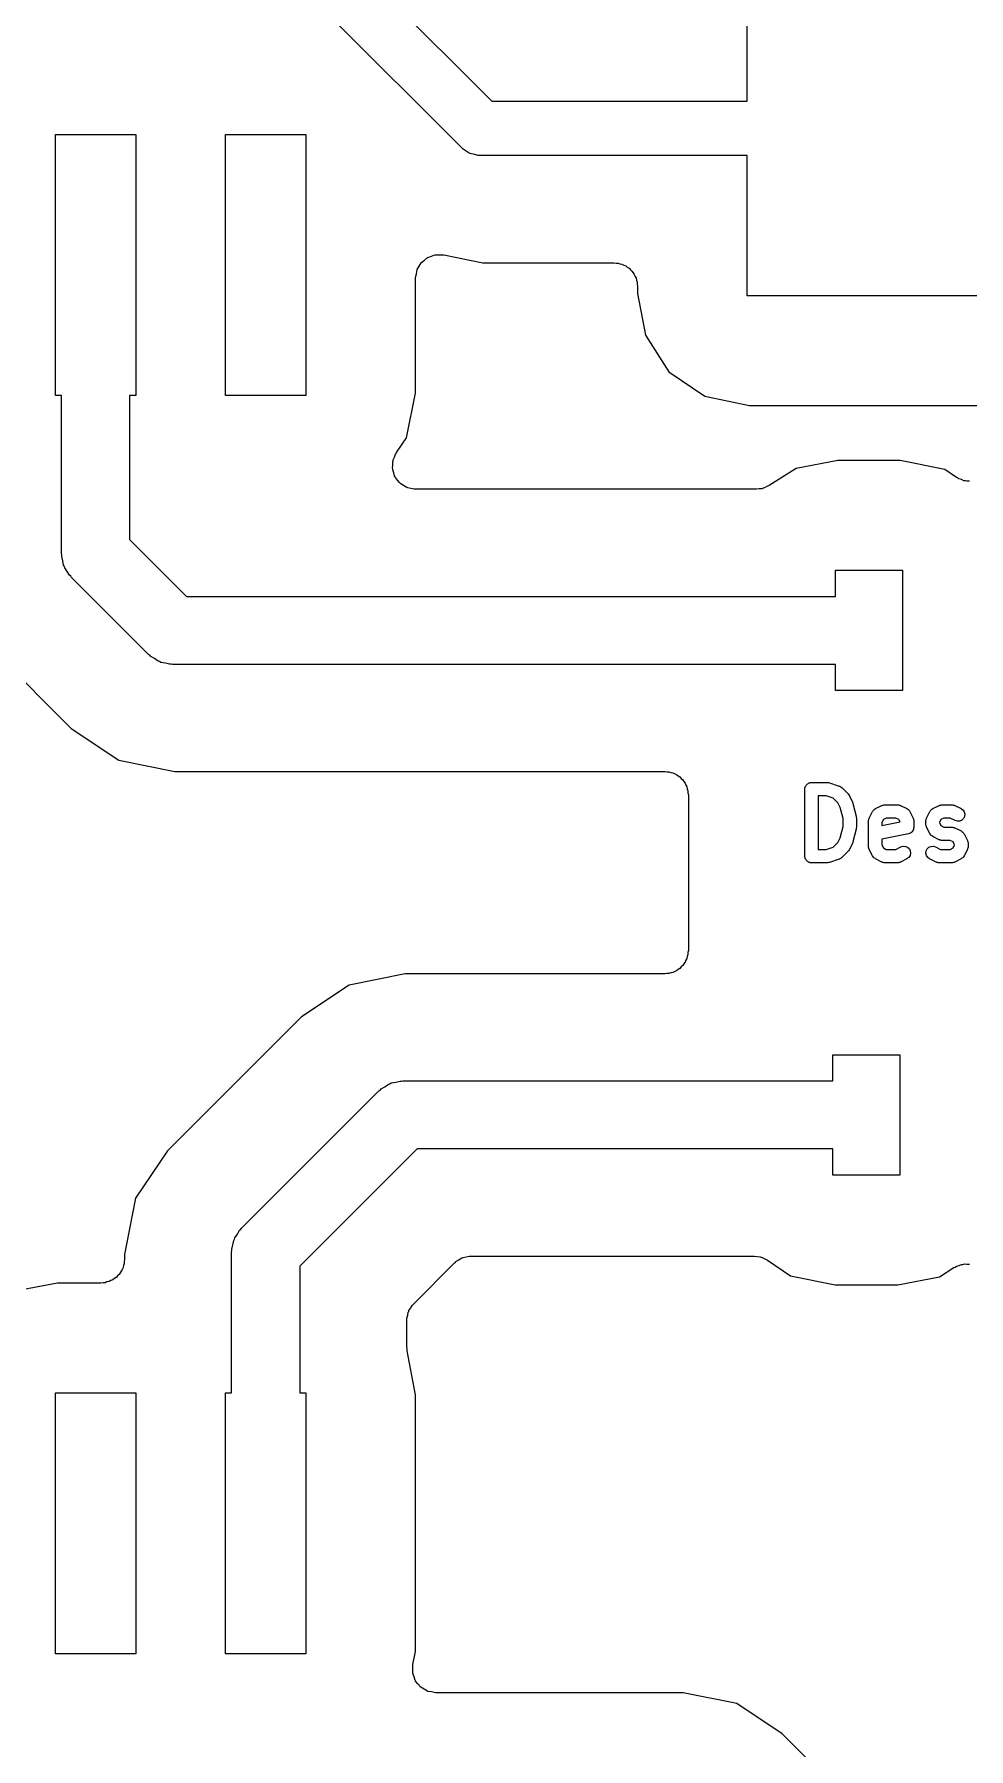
# Model space of a CAD drawing. Extents: x 91.8 to 190.7, y -114.3 to -59.5.
# Drawn here: x 105.95 to 112.92, y -95.19 to -82.39 of the extents above; entities that cross this region are included whole.
import ezdxf

# ---------------------------------------------------------------- set-up
doc = ezdxf.new("R2010")
doc.units = 0
doc.header["$MEASUREMENT"] = 0
doc.layers.add('BLACK', color=7, linetype='CONTINUOUS')

msp = doc.modelspace()

# ---------------------------------------------------------------- linework, layer by layer
at = {"layer": 'Black'}
for p, q in [((111.27, -82.8868), (111.27, -81.84)), ((108.384, -81.9063), (109.364, -82.8868)), ((109.136, -83.2337), (108.156, -82.2532)), ((109.364, -82.8868), (111.27, -82.8868)), ((106.105, -85.085), (106.105, -83.135)), ((106.105, -83.135), (106.705, -83.135)), ((106.705, -83.135), (106.705, -85.085)), ((107.375, -85.085), (107.375, -83.135)), ((107.375, -83.135), (107.975, -83.135)), ((107.975, -83.135), (107.975, -85.085)), ((109.144, -83.2388), (109.136, -83.2337)), ((109.149, -83.2457), (109.144, -83.2388)), ((109.172, -83.2589), (109.149, -83.2457)), ((109.194, -83.2742), (109.172, -83.2589)), ((109.203, -83.2765), (109.194, -83.2742)), ((109.211, -83.2809), (109.203, -83.2765)), ((109.237, -83.2856), (109.211, -83.2809)), ((109.262, -83.2924), (109.237, -83.2856)), ((109.271, -83.2916), (109.262, -83.2924)), ((109.28, -83.2932), (109.271, -83.2916)), ((111.27, -83.2932), (109.28, -83.2932)), ((111.27, -84.34), (111.27, -83.2932)), ((108.8, -84.1751), (108.805, -84.1469)), ((108.805, -84.1469), (108.806, -84.1453)), ((108.806, -84.1434), (108.821, -84.1189)), ((108.806, -84.1453), (108.806, -84.1434)), ((108.821, -84.1189), (108.835, -84.0942)), ((108.835, -84.0942), (108.837, -84.0929)), ((108.837, -84.0929), (108.838, -84.0912)), ((108.838, -84.0912), (108.86, -84.0733)), ((108.86, -84.0733), (108.882, -84.055)), ((108.882, -84.055), (108.884, -84.0543)), ((108.884, -84.0543), (108.885, -84.0531)), ((108.885, -84.0531), (108.912, -84.0439)), ((108.912, -84.0439), (108.939, -84.0341)), ((108.939, -84.0341), (108.941, -84.0341)), ((108.941, -84.0341), (108.943, -84.0335)), ((108.943, -84.0335), (108.971, -84.0341)), ((108.971, -84.0341), (109, -84.0341)), ((109, -84.0341), (109.002, -84.0348)), ((109.002, -84.0348), (109.004, -84.0348)), ((109.004, -84.0348), (109.297, -84.0932)), ((109.297, -84.0932), (110.275, -84.0932)), ((110.275, -84.0932), (110.291, -84.0959)), ((110.291, -84.0959), (110.306, -84.0959)), ((110.306, -84.0959), (110.32, -84.1011)), ((110.32, -84.1011), (110.335, -84.1038)), ((110.335, -84.1038), (110.349, -84.1115)), ((110.349, -84.1115), (110.363, -84.1167)), ((110.363, -84.1167), (110.375, -84.1266)), ((110.375, -84.1266), (110.388, -84.1343)), ((110.388, -84.1343), (110.398, -84.146)), ((110.398, -84.146), (110.41, -84.1559)), ((108.794, -84.2031), (108.8, -84.1751)), ((108.794, -84.205), (108.794, -84.2031)), ((108.794, -84.207), (108.794, -84.205)), ((108.794, -85.0674), (108.794, -84.207)), ((110.41, -84.1559), (110.418, -84.1692)), ((110.418, -84.1692), (110.427, -84.1809)), ((110.427, -84.1809), (110.433, -84.1954)), ((110.433, -84.1954), (110.44, -84.2087)), ((110.44, -84.2087), (110.443, -84.2238)), ((110.443, -84.2238), (110.448, -84.2382)), ((110.448, -84.2382), (110.448, -84.2536)), ((110.448, -84.2536), (110.451, -84.2687)), ((110.451, -84.2687), (110.451, -84.3236)), ((110.451, -84.3236), (110.51, -84.6354)), ((113.82, -84.34), (111.27, -84.34)), ((110.51, -84.6354), (110.685, -84.9087)), ((110.685, -84.9087), (110.953, -85.0913)), ((106.151, -85.085), (106.105, -85.085)), ((106.151, -86.265), (106.151, -85.085)), ((106.705, -85.085), (106.659, -85.085)), ((106.659, -85.085), (106.659, -86.1598)), ((107.975, -85.085), (107.375, -85.085)), ((108.726, -85.4023), (108.794, -85.0674)), ((110.953, -85.0913), (111.288, -85.1591)), ((111.288, -85.1591), (113.804, -85.1591)), ((108.652, -85.5115), (108.726, -85.4023)), ((108.627, -85.567), (108.636, -85.5452)), ((108.636, -85.5452), (108.645, -85.5228)), ((108.645, -85.5228), (108.649, -85.5176)), ((108.649, -85.5176), (108.652, -85.5115)), ((108.622, -85.6278), (108.624, -85.6039)), ((108.624, -85.6343), (108.622, -85.6278)), ((108.624, -85.58), (108.626, -85.5737)), ((108.624, -85.6039), (108.624, -85.58)), ((108.624, -85.641), (108.624, -85.6343)), ((108.632, -85.6635), (108.624, -85.641)), ((108.626, -85.5737), (108.627, -85.567)), ((108.638, -85.6865), (108.632, -85.6635)), ((111.635, -85.6295), (111.435, -85.7581)), ((111.946, -85.5709), (111.635, -85.6295)), ((112.412, -85.5709), (111.946, -85.5709)), ((112.747, -85.6387), (112.412, -85.5709)), ((112.832, -85.6967), (112.747, -85.6387)), ((108.642, -85.6919), (108.638, -85.6865)), ((108.645, -85.6983), (108.642, -85.6919)), ((108.66, -85.7166), (108.645, -85.6983)), ((108.674, -85.736), (108.66, -85.7166)), ((108.679, -85.7398), (108.674, -85.736)), ((108.684, -85.7449), (108.679, -85.7398)), ((108.704, -85.7569), (108.684, -85.7449)), ((108.724, -85.7704), (108.704, -85.7569)), ((108.731, -85.7721), (108.724, -85.7704)), ((108.737, -85.7754), (108.731, -85.7721)), ((108.76, -85.7796), (108.737, -85.7754)), ((108.783, -85.7855), (108.76, -85.7796)), ((108.79, -85.7848), (108.783, -85.7855)), ((108.797, -85.786), (108.79, -85.7848)), ((111.34, -85.786), (108.797, -85.786)), ((111.359, -85.7826), (111.34, -85.786)), ((111.379, -85.7817), (111.359, -85.7826)), ((111.389, -85.7774), (111.379, -85.7817)), ((111.4, -85.7754), (111.389, -85.7774)), ((111.417, -85.7656), (111.4, -85.7754)), ((111.435, -85.7581), (111.417, -85.7656)), ((112.842, -85.7012), (112.832, -85.6967)), ((112.851, -85.7078), (112.842, -85.7012)), ((112.87, -85.7137), (112.851, -85.7078)), ((112.888, -85.7218), (112.87, -85.7137)), ((112.899, -85.7226), (112.888, -85.7218)), ((112.909, -85.7259), (112.899, -85.7226)), ((112.929, -85.7249), (112.909, -85.7259)), ((106.659, -86.1598), (107.085, -86.586)), ((106.153, -86.276), (106.151, -86.265)), ((106.152, -86.2871), (106.153, -86.276)), ((106.161, -86.3192), (106.152, -86.2871)), ((106.166, -86.3519), (106.161, -86.3192)), ((106.172, -86.3616), (106.166, -86.3519)), ((106.175, -86.3723), (106.172, -86.3616)), ((106.194, -86.3995), (106.175, -86.3723)), ((106.21, -86.4283), (106.194, -86.3995)), ((106.219, -86.4355), (106.21, -86.4283)), ((106.225, -86.4446), (106.219, -86.4355)), ((106.8, -87.0196), (106.225, -86.4446)), ((111.93, -86.586), (111.93, -86.39)), ((111.93, -86.39), (112.43, -86.39)), ((112.43, -86.39), (112.43, -86.7955)), ((107.085, -86.586), (111.93, -86.586)), ((112.43, -86.7955), (112.43, -86.7959)), ((112.43, -86.7959), (112.43, -86.8841)), ((112.43, -86.8841), (112.43, -86.8845)), ((112.43, -86.8845), (112.43, -87.29)), ((105.672, -87.0225), (106.222, -87.5731)), ((106.81, -87.026), (106.8, -87.0196)), ((106.817, -87.0346), (106.81, -87.026)), ((106.845, -87.0512), (106.817, -87.0346)), ((106.873, -87.0702), (106.845, -87.0512)), ((106.883, -87.0731), (106.873, -87.0702)), ((106.893, -87.0787), (106.883, -87.0731)), ((106.926, -87.0844), (106.893, -87.0787)), ((106.958, -87.093), (106.926, -87.0844)), ((106.969, -87.0921), (106.958, -87.093)), ((106.98, -87.094), (106.969, -87.0921)), ((111.93, -87.094), (106.98, -87.094)), ((111.93, -87.29), (111.93, -87.094)), ((112.43, -87.29), (111.93, -87.29)), ((106.222, -87.5731), (106.578, -87.8106)), ((106.578, -87.8106), (106.997, -87.894)), ((106.997, -87.894), (110.655, -87.894)), ((110.655, -87.894), (110.671, -87.8967)), ((110.671, -87.8967), (110.686, -87.8967)), ((110.686, -87.8967), (110.7, -87.9019)), ((110.7, -87.9019), (110.715, -87.9046)), ((110.715, -87.9046), (110.729, -87.9123)), ((110.729, -87.9123), (110.743, -87.9175)), ((110.743, -87.9175), (110.755, -87.9274)), ((110.755, -87.9274), (110.768, -87.9351)), ((110.768, -87.9351), (110.778, -87.9468)), ((110.778, -87.9468), (110.79, -87.9567)), ((110.79, -87.9567), (110.798, -87.97)), ((110.798, -87.97), (110.807, -87.9817)), ((110.807, -87.9817), (110.813, -87.9962)), ((111.712, -87.9941), (111.715, -87.9912)), ((111.715, -87.9912), (111.718, -87.9879)), ((111.718, -87.9879), (111.722, -87.9857)), ((111.722, -87.9857), (111.725, -87.9829)), ((111.725, -87.9829), (111.729, -87.9814)), ((111.729, -87.9814), (111.733, -87.9792)), ((111.733, -87.9792), (111.737, -87.9784)), ((111.737, -87.9784), (111.741, -87.977)), ((111.741, -87.977), (111.746, -87.977)), ((111.746, -87.977), (111.75, -87.9762)), ((111.75, -87.9762), (111.869, -87.9762)), ((111.869, -87.9762), (111.877, -87.9776)), ((111.877, -87.9776), (111.885, -87.9788)), ((111.885, -87.9788), (111.956, -88.0026)), ((110.813, -87.9962), (110.82, -88.0095)), ((110.82, -88.0095), (110.823, -88.0246)), ((110.823, -88.0246), (110.828, -88.039)), ((110.828, -88.039), (110.828, -88.0544)), ((110.828, -88.0544), (110.831, -88.0695)), ((110.831, -88.0695), (110.831, -89.2305)), ((111.7, -88.0262), (111.701, -88.0219)), ((111.7, -88.5262), (111.7, -88.0262)), ((111.701, -88.0175), (111.702, -88.0134)), ((111.701, -88.0219), (111.701, -88.0175)), ((111.702, -88.0134), (111.703, -88.0091)), ((111.703, -88.0091), (111.705, -88.0053)), ((111.705, -88.0053), (111.707, -88.0012)), ((111.707, -88.0012), (111.71, -87.9978)), ((111.71, -87.9978), (111.712, -87.9941)), ((111.8, -88.0762), (111.8, -88.4762)), ((111.861, -88.0762), (111.8, -88.0762)), ((111.913, -88.0937), (111.861, -88.0762)), ((111.947, -88.1272), (111.913, -88.0937)), ((111.956, -88.0026), (111.959, -88.0039)), ((111.959, -88.0039), (111.962, -88.0047)), ((111.962, -88.0047), (111.966, -88.008)), ((111.966, -88.008), (111.972, -88.0108)), ((111.972, -88.0108), (111.973, -88.013)), ((111.973, -88.013), (111.976, -88.0146)), ((111.976, -88.0146), (112.023, -88.0623)), ((112.023, -88.0623), (112.028, -88.0688)), ((112.028, -88.0688), (112.033, -88.0753)), ((112.033, -88.0753), (112.057, -88.1229)), ((111.965, -88.1627), (111.947, -88.1272)), ((111.986, -88.2466), (111.965, -88.1627)), ((111.986, -88.3057), (111.986, -88.2466)), ((112.057, -88.1229), (112.058, -88.1281)), ((112.058, -88.1281), (112.06, -88.1331)), ((112.06, -88.1331), (112.084, -88.2283)), ((112.084, -88.2283), (112.085, -88.2345)), ((112.085, -88.2345), (112.086, -88.2405)), ((112.086, -88.2405), (112.086, -88.3119)), ((112.178, -88.253), (112.179, -88.2472)), ((112.179, -88.2472), (112.181, -88.2447)), ((112.181, -88.2419), (112.205, -88.1943)), ((112.181, -88.2447), (112.181, -88.2419)), ((112.205, -88.1943), (112.21, -88.1884)), ((112.21, -88.1884), (112.214, -88.1823)), ((112.214, -88.1823), (112.215, -88.1815)), ((112.215, -88.1815), (112.216, -88.1804)), ((112.216, -88.1804), (112.222, -88.1763)), ((112.222, -88.1763), (112.228, -88.1719)), ((112.228, -88.1719), (112.275, -88.1481)), ((112.275, -88.1481), (112.278, -88.1473)), ((112.278, -88.1473), (112.281, -88.1459)), ((112.281, -88.1459), (112.286, -88.1449)), ((112.286, -88.1449), (112.292, -88.1432)), ((112.309, -88.2429), (112.287, -88.2539)), ((112.292, -88.1432), (112.295, -88.1434)), ((112.295, -88.1434), (112.298, -88.1429)), ((112.298, -88.1429), (112.393, -88.1429)), ((112.381, -88.2429), (112.309, -88.2429)), ((112.403, -88.2539), (112.381, -88.2429)), ((112.393, -88.1429), (112.396, -88.1434)), ((112.396, -88.1434), (112.399, -88.1432)), ((112.399, -88.1432), (112.404, -88.1449)), ((112.404, -88.1449), (112.41, -88.1459)), ((112.41, -88.1459), (112.412, -88.1473)), ((112.412, -88.1473), (112.415, -88.1481)), ((112.415, -88.1481), (112.463, -88.1719)), ((112.463, -88.1719), (112.469, -88.1763)), ((112.469, -88.1763), (112.475, -88.1804)), ((112.475, -88.1804), (112.476, -88.1815)), ((112.476, -88.1815), (112.477, -88.1823)), ((112.477, -88.1823), (112.481, -88.1884)), ((112.481, -88.1884), (112.485, -88.1943)), ((112.485, -88.1943), (112.509, -88.2419)), ((112.509, -88.2419), (112.51, -88.2447)), ((112.51, -88.2447), (112.511, -88.2472)), ((112.511, -88.2472), (112.512, -88.253)), ((112.607, -88.253), (112.608, -88.2472)), ((112.608, -88.2472), (112.609, -88.2447)), ((112.609, -88.2447), (112.61, -88.2419)), ((112.61, -88.2419), (112.634, -88.1943)), ((112.634, -88.1943), (112.638, -88.1884)), ((112.638, -88.1884), (112.642, -88.1823)), ((112.642, -88.1823), (112.643, -88.1815)), ((112.643, -88.1815), (112.644, -88.1804)), ((112.644, -88.1804), (112.65, -88.1763)), ((112.65, -88.1763), (112.656, -88.1719)), ((112.656, -88.1719), (112.704, -88.1481)), ((112.704, -88.1481), (112.707, -88.1473)), ((112.707, -88.1473), (112.709, -88.1459)), ((112.709, -88.1459), (112.715, -88.1449)), ((112.715, -88.1449), (112.72, -88.1432)), ((112.738, -88.2429), (112.716, -88.2539)), ((112.72, -88.1432), (112.723, -88.1434)), ((112.723, -88.1434), (112.726, -88.1429)), ((112.726, -88.1429), (112.798, -88.1429)), ((112.786, -88.2429), (112.738, -88.2429)), ((112.823, -88.2614), (112.786, -88.2429)), ((112.798, -88.1429), (112.8, -88.1434)), ((112.8, -88.1434), (112.803, -88.1432)), ((112.803, -88.1432), (112.809, -88.1449)), ((112.809, -88.1449), (112.815, -88.1459)), ((112.815, -88.1459), (112.817, -88.1473)), ((112.817, -88.1473), (112.82, -88.1481)), ((112.82, -88.1481), (112.868, -88.1719)), ((112.868, -88.1719), (112.882, -88.1823)), ((112.885, -88.2465), (112.873, -88.2584)), ((112.882, -88.1823), (112.891, -88.1968)), ((112.893, -88.2309), (112.885, -88.2465)), ((112.891, -88.1968), (112.895, -88.2137)), ((112.895, -88.2137), (112.893, -88.2309)), ((111.965, -88.3897), (111.986, -88.3057)), ((112.084, -88.324), (112.06, -88.4193)), ((112.085, -88.3179), (112.084, -88.324)), ((112.086, -88.3119), (112.085, -88.3179)), ((112.176, -88.2643), (112.177, -88.2614)), ((112.176, -88.4548), (112.176, -88.2643)), ((112.177, -88.2586), (112.178, -88.253)), ((112.177, -88.2614), (112.177, -88.2586)), ((112.287, -88.2539), (112.276, -88.2761)), ((112.276, -88.2985), (112.412, -88.2714)), ((112.276, -88.2761), (112.276, -88.2985)), ((112.474, -88.3609), (112.276, -88.4005)), ((112.412, -88.2714), (112.403, -88.2539)), ((112.482, -88.358), (112.474, -88.3609)), ((112.489, -88.3552), (112.482, -88.358)), ((112.49, -88.3548), (112.489, -88.3552)), ((112.496, -88.3493), (112.49, -88.3546)), ((112.49, -88.3546), (112.49, -88.3548)), ((112.503, -88.344), (112.496, -88.3493)), ((112.507, -88.3361), (112.503, -88.3432)), ((112.503, -88.3432), (112.503, -88.3435)), ((112.503, -88.3435), (112.503, -88.344)), ((112.511, -88.329), (112.507, -88.3361)), ((112.512, -88.3279), (112.511, -88.3284)), ((112.511, -88.3284), (112.511, -88.329)), ((112.512, -88.253), (112.514, -88.2586)), ((112.513, -88.3199), (112.512, -88.3279)), ((112.514, -88.3119), (112.513, -88.3199)), ((112.514, -88.2586), (112.514, -88.2614)), ((112.514, -88.2614), (112.514, -88.2643)), ((112.514, -88.2643), (112.514, -88.3119)), ((112.605, -88.2586), (112.607, -88.253)), ((112.605, -88.2614), (112.605, -88.2586)), ((112.605, -88.2643), (112.605, -88.2614)), ((112.605, -88.2881), (112.605, -88.2643)), ((112.605, -88.2909), (112.605, -88.2881)), ((112.605, -88.2938), (112.605, -88.2909)), ((112.607, -88.2994), (112.605, -88.2938)), ((112.608, -88.3052), (112.607, -88.2994)), ((112.609, -88.3077), (112.608, -88.3052)), ((112.61, -88.3105), (112.609, -88.3077)), ((112.634, -88.3581), (112.61, -88.3105)), ((112.638, -88.364), (112.634, -88.3581)), ((112.642, -88.3701), (112.638, -88.364)), ((112.643, -88.3709), (112.642, -88.3701)), ((112.644, -88.372), (112.643, -88.3709)), ((112.65, -88.3761), (112.644, -88.372)), ((112.716, -88.2539), (112.705, -88.2761)), ((112.705, -88.2761), (112.705, -88.2763)), ((112.705, -88.2763), (112.716, -88.2984)), ((112.716, -88.2984), (112.738, -88.3095)), ((112.738, -88.3095), (112.798, -88.3095)), ((112.798, -88.3095), (112.8, -88.31)), ((112.8, -88.31), (112.803, -88.3099)), ((112.803, -88.3099), (112.809, -88.3115)), ((112.809, -88.3115), (112.815, -88.3125)), ((112.815, -88.3125), (112.817, -88.314)), ((112.817, -88.314), (112.82, -88.3148)), ((112.82, -88.3148), (112.868, -88.3386)), ((112.84, -88.2663), (112.823, -88.2614)), ((112.857, -88.2653), (112.84, -88.2663)), ((112.873, -88.2584), (112.857, -88.2653)), ((112.868, -88.3386), (112.873, -88.343)), ((112.873, -88.343), (112.88, -88.347)), ((112.88, -88.347), (112.88, -88.3481)), ((112.88, -88.3481), (112.882, -88.349)), ((112.882, -88.349), (112.886, -88.3551)), ((112.886, -88.3551), (112.89, -88.361)), ((112.89, -88.361), (112.914, -88.4086)), ((111.8, -88.4762), (111.861, -88.4762)), ((111.861, -88.4762), (111.913, -88.4587)), ((111.913, -88.4587), (111.947, -88.4251)), ((111.947, -88.4251), (111.965, -88.3897)), ((112.023, -88.4901), (111.976, -88.5377)), ((112.028, -88.4836), (112.023, -88.4901)), ((112.033, -88.4771), (112.028, -88.4836)), ((112.057, -88.4295), (112.033, -88.4771)), ((112.058, -88.4243), (112.057, -88.4295)), ((112.06, -88.4193), (112.058, -88.4243)), ((112.177, -88.4576), (112.176, -88.4548)), ((112.177, -88.4605), (112.177, -88.4576)), ((112.178, -88.4661), (112.177, -88.4605)), ((112.179, -88.4719), (112.178, -88.4661)), ((112.181, -88.4744), (112.179, -88.4719)), ((112.181, -88.4771), (112.181, -88.4744)), ((112.205, -88.5247), (112.181, -88.4771)), ((112.276, -88.4005), (112.276, -88.443)), ((112.276, -88.443), (112.287, -88.4651)), ((112.287, -88.4651), (112.309, -88.4762)), ((112.309, -88.4762), (112.381, -88.4762)), ((112.381, -88.4762), (112.418, -88.4577)), ((112.418, -88.4577), (112.435, -88.4527)), ((112.435, -88.4527), (112.452, -88.4537)), ((112.452, -88.4537), (112.468, -88.4607)), ((112.468, -88.4607), (112.481, -88.4726)), ((112.481, -88.4726), (112.488, -88.4881)), ((112.488, -88.4881), (112.49, -88.5054)), ((112.605, -88.5054), (112.607, -88.4881)), ((112.607, -88.4881), (112.615, -88.4726)), ((112.615, -88.4726), (112.627, -88.4607)), ((112.627, -88.4607), (112.643, -88.4537)), ((112.643, -88.4537), (112.66, -88.4527)), ((112.656, -88.3804), (112.65, -88.3761)), ((112.704, -88.4042), (112.656, -88.3804)), ((112.66, -88.4527), (112.677, -88.4577)), ((112.677, -88.4577), (112.714, -88.4762)), ((112.707, -88.4051), (112.704, -88.4042)), ((112.709, -88.4065), (112.707, -88.4051)), ((112.715, -88.4075), (112.709, -88.4065)), ((112.714, -88.4762), (112.786, -88.4762)), ((112.72, -88.4092), (112.715, -88.4075)), ((112.723, -88.409), (112.72, -88.4092)), ((112.726, -88.4095), (112.723, -88.409)), ((112.786, -88.4095), (112.726, -88.4095)), ((112.808, -88.4206), (112.786, -88.4095)), ((112.786, -88.4762), (112.808, -88.4651)), ((112.819, -88.4428), (112.808, -88.4206)), ((112.808, -88.4651), (112.819, -88.443)), ((112.819, -88.443), (112.819, -88.4428)), ((112.914, -88.4771), (112.89, -88.5247)), ((112.914, -88.4086), (112.915, -88.4114)), ((112.915, -88.4744), (112.914, -88.4771)), ((112.915, -88.4114), (112.916, -88.4139)), ((112.916, -88.4719), (112.915, -88.4744)), ((112.916, -88.4139), (112.917, -88.4196)), ((112.917, -88.4661), (112.916, -88.4719)), ((112.917, -88.4196), (112.919, -88.4252)), ((112.919, -88.4605), (112.917, -88.4661)), ((112.919, -88.4252), (112.919, -88.4281)), ((112.919, -88.4281), (112.919, -88.431)), ((112.919, -88.431), (112.919, -88.4548)), ((112.919, -88.4548), (112.919, -88.4576)), ((112.919, -88.4576), (112.919, -88.4605)), ((111.701, -88.5305), (111.7, -88.5262)), ((111.701, -88.5349), (111.701, -88.5305)), ((111.702, -88.539), (111.701, -88.5349)), ((111.703, -88.5433), (111.702, -88.539)), ((111.705, -88.5471), (111.703, -88.5433)), ((111.707, -88.5512), (111.705, -88.5471)), ((111.71, -88.5545), (111.707, -88.5512)), ((111.712, -88.5583), (111.71, -88.5545)), ((111.715, -88.5611), (111.712, -88.5583)), ((111.718, -88.5645), (111.715, -88.5611)), ((111.722, -88.5667), (111.718, -88.5645)), ((111.725, -88.5695), (111.722, -88.5667)), ((111.729, -88.571), (111.725, -88.5695)), ((111.733, -88.5732), (111.729, -88.571)), ((111.737, -88.5739), (111.733, -88.5732)), ((111.741, -88.5754), (111.737, -88.5739)), ((111.746, -88.5754), (111.741, -88.5754)), ((111.75, -88.5762), (111.746, -88.5754)), ((111.869, -88.5762), (111.75, -88.5762)), ((111.877, -88.5748), (111.869, -88.5762)), ((111.885, -88.5736), (111.877, -88.5748)), ((111.956, -88.5498), (111.885, -88.5736)), ((111.959, -88.5484), (111.956, -88.5498)), ((111.962, -88.5477), (111.959, -88.5484)), ((111.966, -88.5443), (111.962, -88.5477)), ((111.972, -88.5415), (111.966, -88.5443)), ((111.973, -88.5394), (111.972, -88.5415)), ((111.976, -88.5377), (111.973, -88.5394)), ((112.21, -88.5306), (112.205, -88.5247)), ((112.214, -88.5368), (112.21, -88.5306)), ((112.215, -88.5376), (112.214, -88.5368)), ((112.216, -88.5387), (112.215, -88.5376)), ((112.222, -88.5427), (112.216, -88.5387)), ((112.228, -88.5471), (112.222, -88.5427)), ((112.275, -88.5709), (112.228, -88.5471)), ((112.278, -88.5717), (112.275, -88.5709)), ((112.281, -88.5732), (112.278, -88.5717)), ((112.286, -88.5742), (112.281, -88.5732)), ((112.292, -88.5759), (112.286, -88.5742)), ((112.295, -88.5757), (112.292, -88.5759)), ((112.298, -88.5762), (112.295, -88.5757)), ((112.393, -88.5762), (112.298, -88.5762)), ((112.396, -88.5757), (112.393, -88.5762)), ((112.399, -88.5759), (112.396, -88.5757)), ((112.404, -88.5742), (112.399, -88.5759)), ((112.41, -88.5732), (112.404, -88.5742)), ((112.412, -88.5717), (112.41, -88.5732)), ((112.415, -88.5709), (112.412, -88.5717)), ((112.463, -88.5471), (112.415, -88.5709)), ((112.477, -88.5368), (112.463, -88.5471)), ((112.486, -88.5223), (112.477, -88.5368)), ((112.49, -88.5054), (112.486, -88.5223)), ((112.609, -88.5223), (112.605, -88.5054)), ((112.618, -88.5368), (112.609, -88.5223)), ((112.632, -88.5471), (112.618, -88.5368)), ((112.68, -88.5709), (112.632, -88.5471)), ((112.683, -88.5717), (112.68, -88.5709)), ((112.685, -88.5732), (112.683, -88.5717)), ((112.691, -88.5742), (112.685, -88.5732)), ((112.697, -88.5759), (112.691, -88.5742)), ((112.7, -88.5757), (112.697, -88.5759)), ((112.702, -88.5762), (112.7, -88.5757)), ((112.798, -88.5762), (112.702, -88.5762)), ((112.8, -88.5757), (112.798, -88.5762)), ((112.803, -88.5759), (112.8, -88.5757)), ((112.809, -88.5742), (112.803, -88.5759)), ((112.815, -88.5732), (112.809, -88.5742)), ((112.817, -88.5717), (112.815, -88.5732)), ((112.82, -88.5709), (112.817, -88.5717)), ((112.868, -88.5471), (112.82, -88.5709)), ((112.873, -88.5427), (112.868, -88.5471)), ((112.88, -88.5387), (112.873, -88.5427)), ((112.882, -88.5368), (112.88, -88.5376)), ((112.88, -88.5376), (112.88, -88.5387)), ((112.886, -88.5306), (112.882, -88.5368)), ((112.89, -88.5247), (112.886, -88.5306)), ((110.828, -89.261), (110.823, -89.2754)), ((110.831, -89.2305), (110.828, -89.2456)), ((110.828, -89.2456), (110.828, -89.261)), ((110.7, -89.3981), (110.686, -89.4033)), ((110.715, -89.3954), (110.7, -89.3981)), ((110.729, -89.3877), (110.715, -89.3954)), ((110.743, -89.3825), (110.729, -89.3877)), ((110.755, -89.3726), (110.743, -89.3825)), ((110.768, -89.3649), (110.755, -89.3726)), ((110.778, -89.3532), (110.768, -89.3649)), ((110.79, -89.3433), (110.778, -89.3532)), ((110.798, -89.33), (110.79, -89.3433)), ((110.807, -89.3182), (110.798, -89.33)), ((110.813, -89.3038), (110.807, -89.3182)), ((110.82, -89.2905), (110.813, -89.3038)), ((110.823, -89.2754), (110.82, -89.2905)), ((108.298, -89.4894), (107.942, -89.7269)), ((108.717, -89.406), (108.298, -89.4894)), ((110.655, -89.406), (108.717, -89.406)), ((110.671, -89.4033), (110.655, -89.406)), ((110.686, -89.4033), (110.671, -89.4033)), ((107.942, -89.7269), (106.942, -90.7275)), ((111.91, -90.206), (111.91, -90.01)), ((111.91, -90.01), (112.41, -90.01)), ((112.41, -90.01), (112.41, -90.4155)), ((107.495, -91.3054), (108.52, -90.2804)), ((108.52, -90.2804), (108.53, -90.274)), ((108.53, -90.274), (108.537, -90.2654)), ((108.537, -90.2654), (108.565, -90.2488)), ((108.565, -90.2488), (108.593, -90.2298)), ((108.593, -90.2298), (108.603, -90.2269)), ((108.603, -90.2269), (108.613, -90.2213)), ((108.613, -90.2213), (108.646, -90.2156)), ((108.646, -90.2156), (108.678, -90.207)), ((108.678, -90.207), (108.689, -90.2079)), ((108.689, -90.2079), (108.7, -90.206)), ((108.7, -90.206), (111.91, -90.206)), ((112.41, -90.4155), (112.41, -90.4159)), ((112.41, -90.4159), (112.41, -90.5041)), ((112.41, -90.5041), (112.41, -90.5045)), ((112.41, -90.5045), (112.41, -90.91)), ((106.942, -90.7275), (106.704, -91.083)), ((108.805, -90.714), (107.929, -91.5902)), ((111.91, -90.714), (108.805, -90.714)), ((111.91, -90.91), (111.91, -90.714)), ((112.41, -90.91), (111.91, -90.91)), ((106.704, -91.083), (106.636, -91.4258)), ((107.464, -91.3505), (107.48, -91.3217)), ((107.48, -91.3217), (107.489, -91.3145)), ((107.489, -91.3145), (107.495, -91.3054)), ((106.636, -91.4258), (106.621, -91.5023)), ((107.422, -91.4629), (107.431, -91.4308)), ((107.431, -91.4308), (107.436, -91.3981)), ((107.436, -91.3981), (107.442, -91.3884)), ((107.442, -91.3884), (107.445, -91.3777)), ((107.445, -91.3777), (107.464, -91.3505)), ((106.618, -91.5709), (106.613, -91.5853)), ((106.621, -91.5404), (106.618, -91.5555)), ((106.618, -91.5555), (106.618, -91.5709)), ((106.621, -91.5023), (106.621, -91.5404)), ((107.421, -91.485), (107.423, -91.474)), ((107.421, -92.535), (107.421, -91.485)), ((107.423, -91.474), (107.422, -91.4629)), ((108.78, -91.8702), (109.085, -91.5654)), ((109.085, -91.5654), (109.092, -91.561)), ((109.092, -91.561), (109.096, -91.5551)), ((109.096, -91.5551), (109.116, -91.5436)), ((109.116, -91.5436), (109.135, -91.5304)), ((109.135, -91.5304), (109.143, -91.5284)), ((109.143, -91.5284), (109.149, -91.5246)), ((109.149, -91.5246), (109.172, -91.5206)), ((109.172, -91.5206), (109.194, -91.5147)), ((109.194, -91.5147), (109.202, -91.5153)), ((109.202, -91.5153), (109.209, -91.514)), ((109.209, -91.514), (111.323, -91.514)), ((111.323, -91.514), (111.345, -91.5178)), ((111.345, -91.5178), (111.366, -91.5195)), ((111.366, -91.5195), (111.374, -91.5231)), ((111.374, -91.5231), (111.383, -91.5246)), ((111.383, -91.5246), (111.402, -91.5356)), ((111.402, -91.5356), (111.422, -91.5446)), ((111.422, -91.5446), (111.593, -91.6613)), ((112.852, -91.5847), (112.87, -91.5771)), ((112.87, -91.5771), (112.881, -91.5765)), ((112.881, -91.5765), (112.892, -91.5736)), ((112.892, -91.5736), (112.911, -91.5751)), ((112.911, -91.5751), (112.931, -91.5741)), ((106.506, -91.7053), (106.49, -91.708)), ((106.519, -91.6976), (106.506, -91.7053)), ((106.533, -91.6924), (106.519, -91.6976)), ((106.545, -91.6825), (106.533, -91.6924)), ((106.558, -91.6748), (106.545, -91.6825)), ((106.568, -91.6631), (106.558, -91.6748)), ((106.58, -91.6532), (106.568, -91.6631)), ((106.588, -91.6399), (106.58, -91.6532)), ((106.597, -91.6281), (106.588, -91.6399)), ((106.603, -91.6137), (106.597, -91.6281)), ((106.61, -91.6004), (106.603, -91.6137)), ((106.613, -91.5853), (106.61, -91.6004)), ((107.929, -91.5902), (107.929, -92.535)), ((111.593, -91.6613), (111.928, -91.7291)), ((112.394, -91.7291), (112.705, -91.6705)), ((112.705, -91.6705), (112.814, -91.6006)), ((112.814, -91.6006), (112.824, -91.5964)), ((112.824, -91.5964), (112.833, -91.59)), ((112.833, -91.59), (112.852, -91.5847)), ((106.121, -91.7159), (105.79, -91.7782)), ((106.445, -91.7159), (106.121, -91.7159)), ((106.461, -91.7132), (106.445, -91.7159)), ((106.476, -91.7132), (106.461, -91.7132)), ((106.49, -91.708), (106.476, -91.7132)), ((111.928, -91.7291), (112.394, -91.7291)), ((108.73, -91.979), (108.736, -91.9568)), ((108.736, -91.9568), (108.74, -91.9343)), ((108.74, -91.9343), (108.743, -91.9276)), ((108.743, -91.9276), (108.745, -91.9201)), ((108.745, -91.9201), (108.759, -91.9013)), ((108.759, -91.9013), (108.77, -91.8815)), ((108.77, -91.8815), (108.776, -91.8765)), ((108.776, -91.8765), (108.78, -91.8702)), ((108.729, -91.9943), (108.73, -91.9867)), ((108.729, -92.189), (108.729, -91.9943)), ((108.73, -91.9867), (108.73, -91.979)), ((108.732, -92.2051), (108.729, -92.189)), ((108.732, -92.2214), (108.732, -92.2051)), ((108.794, -92.5514), (108.732, -92.2214)), ((106.105, -94.485), (106.105, -92.535)), ((106.105, -92.535), (106.705, -92.535)), ((106.705, -92.535), (106.705, -94.485)), ((107.375, -94.485), (107.375, -92.535)), ((107.375, -92.535), (107.421, -92.535)), ((107.929, -92.535), (107.975, -92.535)), ((107.975, -92.535), (107.975, -94.485)), ((108.794, -94.4674), (108.794, -92.5514)), ((106.705, -94.485), (106.105, -94.485)), ((107.975, -94.485), (107.375, -94.485)), ((108.774, -94.5665), (108.794, -94.4674)), ((108.773, -94.5708), (108.774, -94.5687)), ((108.773, -94.5991), (108.773, -94.5708)), ((108.773, -94.6274), (108.773, -94.5991)), ((108.773, -94.6295), (108.773, -94.6274)), ((108.773, -94.6318), (108.773, -94.6295)), ((108.783, -94.6583), (108.773, -94.6318)), ((108.774, -94.5687), (108.774, -94.5665)), ((108.792, -94.6852), (108.783, -94.6583)), ((108.793, -94.6869), (108.792, -94.6852)), ((108.794, -94.689), (108.793, -94.6869)), ((108.812, -94.7107), (108.794, -94.689)), ((108.83, -94.7328), (108.812, -94.7107)), ((108.832, -94.734), (108.83, -94.7328)), ((108.833, -94.7357), (108.832, -94.734)), ((108.858, -94.7499), (108.833, -94.7357)), ((108.882, -94.7646), (108.858, -94.7499)), ((108.884, -94.7651), (108.882, -94.7646)), ((108.886, -94.7662), (108.884, -94.7651)), ((108.914, -94.7711), (108.886, -94.7662)), ((108.942, -94.7767), (108.914, -94.7711)), ((108.944, -94.7764), (108.942, -94.7767)), ((108.946, -94.7768), (108.944, -94.7764)), ((110.793, -94.7768), (108.946, -94.7768)), ((111.193, -94.8563), (110.793, -94.7768)), ((111.532, -95.0829), (111.193, -94.8563)), ((112.506, -96.0572), (111.532, -95.0829))]:
    msp.add_line(p, q, dxfattribs=at)

doc.saveas('drawing.dxf')
